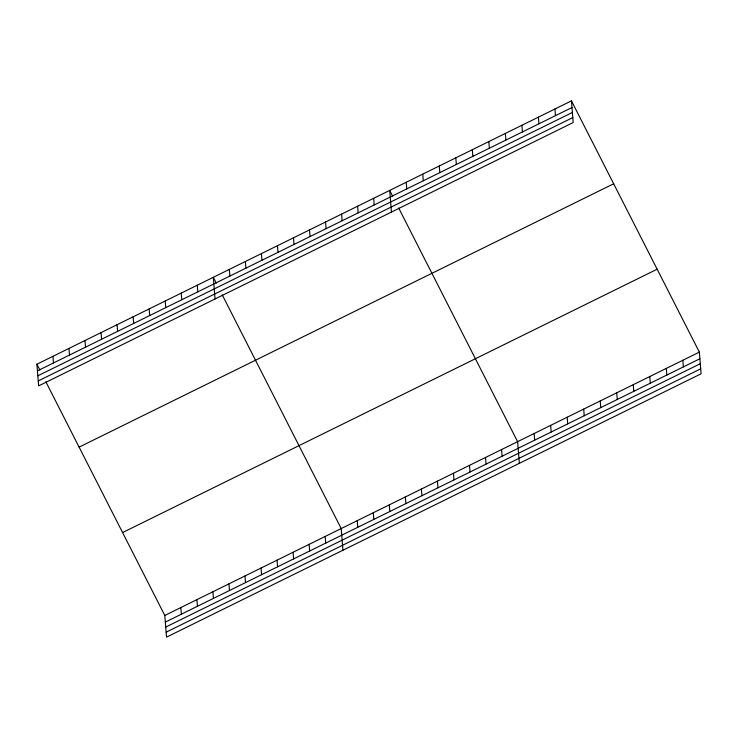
<?xml version="1.0" encoding="UTF-8"?>
<svg xmlns="http://www.w3.org/2000/svg" width="738" height="738" viewBox="0 0 738 738"><rect width="100%" height="100%" fill="white"/><g stroke="black" fill="none" stroke-linecap="round" stroke-linejoin="round"><path stroke-width="1.11" d="M571.461 100.866L573.205 122.536L38.644 385.882L36.9 364.212L571.461 100.866L699.356 352.118L701.1 373.788L166.539 637.134L164.795 615.464L45.839 381.767M37.435 370.863L571.996 107.517M37.832 375.817L572.393 112.471M38.247 380.928L572.799 117.582M79.104 447.127L613.665 183.78M122.591 532.55L657.152 269.204M164.795 615.464L699.356 352.118M165.33 622.106L699.892 358.769M165.736 627.069L700.288 363.723M166.142 632.18L700.703 368.834M392.69 196.253L389.71 190.404L391.454 212.074M398.649 207.959L517.606 441.656L519.349 463.326M216.28 283.161L213.3 277.304L215.044 298.982M222.239 294.868L341.205 528.556L342.949 550.234M36.9 364.212L39.88 370.061M682.835 360.255L683.37 366.906M666.313 368.4L666.848 375.042M649.791 376.537L650.326 383.188M633.269 384.673L633.804 391.325M616.747 392.819L617.282 399.461M600.225 400.955L600.76 407.607M583.693 409.092L584.228 415.743M554.93 109.003L555.465 115.654M567.171 417.238L567.707 423.88M538.408 117.148L538.943 123.79M550.649 425.374L551.185 432.025M521.886 125.285L522.421 131.936M534.127 433.51L534.663 440.162M505.364 133.421L505.899 140.072M488.842 141.567L489.377 148.209M501.572 449.553L502.108 456.204M472.32 149.703L472.855 156.355M485.53 457.459L486.065 464.101M455.798 157.84L456.333 164.491M469.497 465.355L470.032 472.006M439.276 165.985L439.811 172.637M453.464 473.252L453.999 479.903M422.754 174.122L423.289 180.773M437.422 481.158L437.957 487.809M406.232 182.268L406.767 188.91M421.389 489.054L421.924 495.705M405.346 496.96L405.882 503.602M373.668 198.301L374.203 204.952M389.313 504.857L389.849 511.508M357.635 206.206L358.17 212.848M373.28 512.753L373.815 519.404M341.602 214.103L342.137 220.754M357.238 520.659L357.773 527.31M325.559 222L326.095 228.651M309.526 229.905L310.061 236.557M325.163 536.461L325.698 543.103M293.484 237.802L294.019 244.453M309.13 544.358L309.665 551.009M277.451 245.708L277.986 252.35M293.097 552.255L293.632 558.906M261.418 253.604L261.953 260.256M277.054 560.16L277.589 566.812M245.376 261.51L245.911 268.152M261.021 568.057L261.556 574.708M229.343 269.407L229.878 276.058M244.979 575.963L245.514 582.605M228.946 583.859L229.481 590.511M197.267 285.209L197.802 291.851M212.913 591.756L213.448 598.407M181.234 293.106L181.769 299.757M196.871 599.662L197.406 606.313M165.192 301.012L165.727 307.654M180.838 607.558L181.373 614.21M149.159 308.908L149.694 315.56M133.117 316.805L133.652 323.456M117.084 324.711L117.619 331.353M101.051 332.607L101.586 339.259M85.008 340.513L85.543 347.155M68.975 348.41L69.51 355.061M52.933 356.306L53.468 362.958"/></g></svg>
